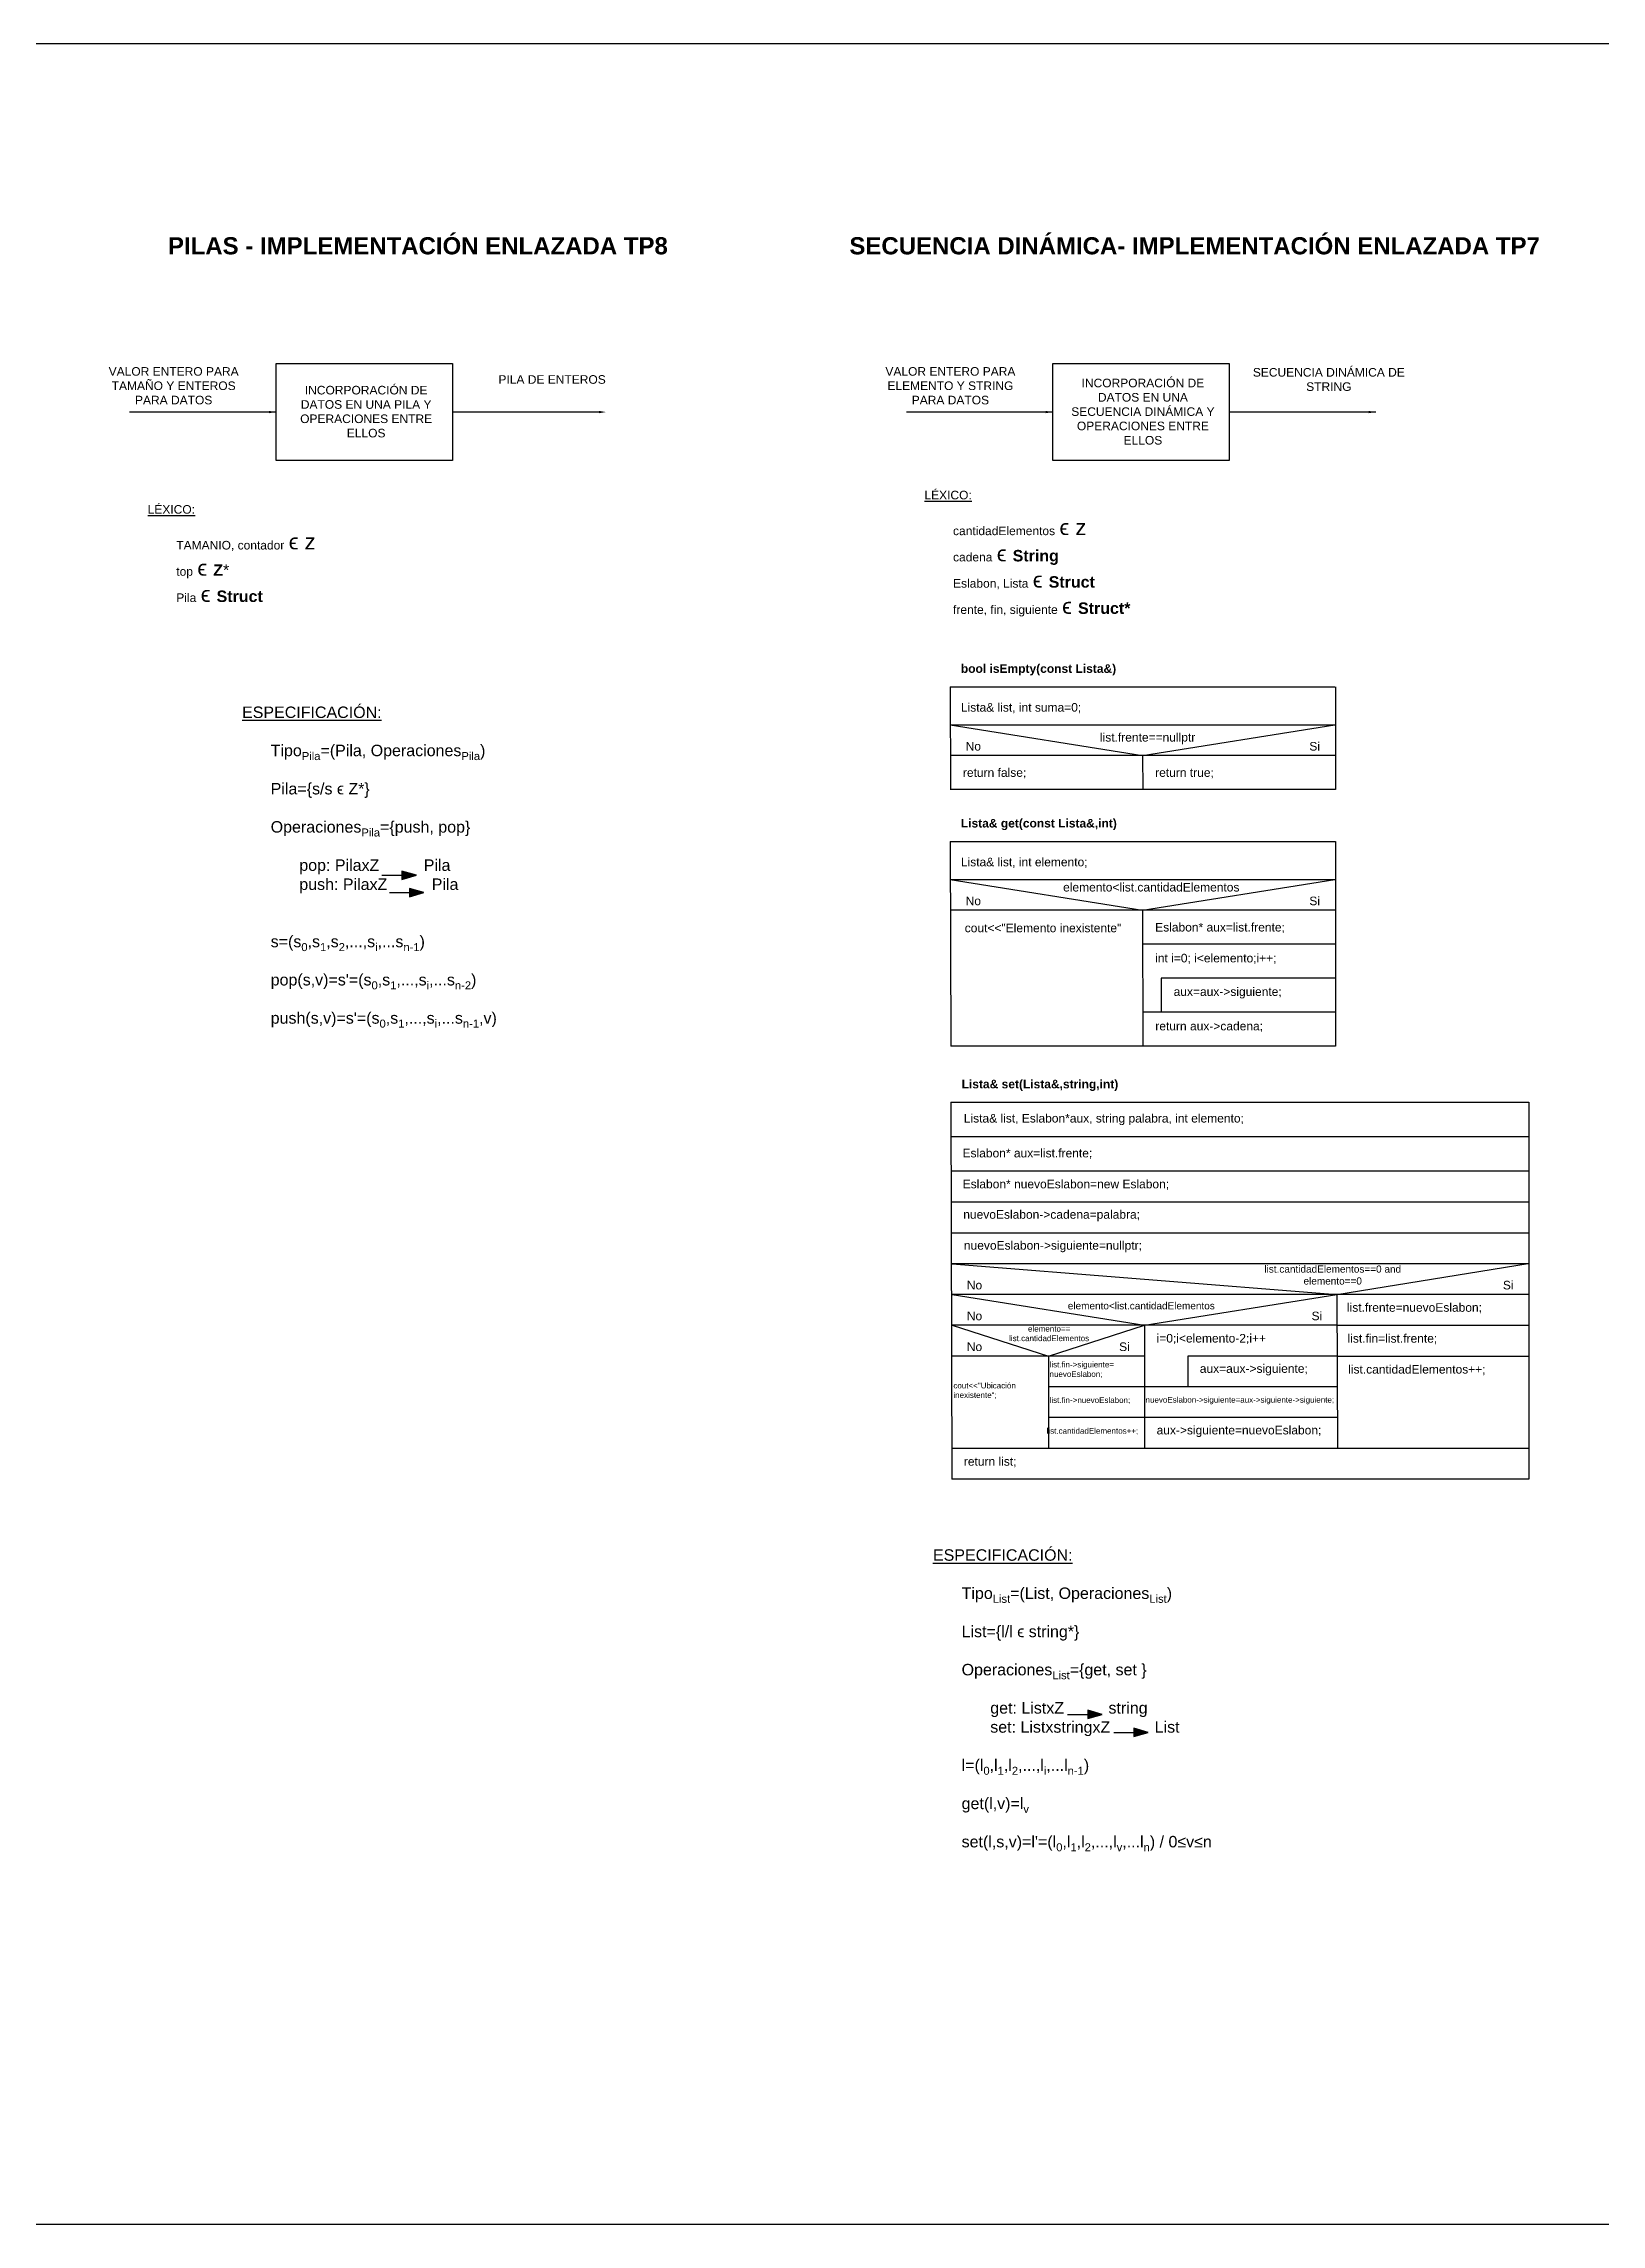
# Model space of a CAD drawing. Header units: millimetres. Extents: x 9955 to 14518, y 1647 to 2409.
# Drawn here: x 12939 to 13483, y 1647 to 2409 of the extents above; entities that cross this region are included whole.
import ezdxf

# ---------------------------------------------------------------- set-up
doc = ezdxf.new("R2010")
doc.units = ezdxf.units.MM
doc.styles.get("Standard").update_dxf_attribs({"font": 'arial.ttf'})

msp = doc.modelspace()

# ---------------------------------------------------------------- hatches: boundary and pattern name
h = msp.add_hatch(color=256)
h.dxf.hatch_style = 1
h.paths.add_polyline_path([(13063.84, 2119.52), (13063.84, 2116.64), (13068.88, 2118.08)])
h = msp.add_hatch(color=256)
h.dxf.hatch_style = 1
h.paths.add_polyline_path([(13066.51, 2113.46), (13066.51, 2110.58), (13071.55, 2112.02)])
h = msp.add_hatch(color=256)
h.dxf.hatch_style = 1
h.paths.add_polyline_path([(13303.4, 1826.37), (13303.4, 1823.49), (13308.45, 1824.93)])
h = msp.add_hatch(color=256)
h.dxf.hatch_style = 1
h.paths.add_polyline_path([(13319.51, 1820.08), (13319.51, 1817.19), (13324.55, 1818.63)])

# ---------------------------------------------------------------- linework, layer by layer
for p, q in [((13019.86, 2279.87), (12968.74, 2279.87)), ((13132.66, 2279.87), (13081.55, 2279.87)), ((13081.55, 2279.87), (13081.55, 2268.98)), ((13291.18, 2279.87), (13240.06, 2279.87)), ((13403.98, 2279.87), (13352.86, 2279.87)), ((13352.86, 2279.87), (13352.86, 2268.98)), ((13255.32, 2183.9), (13389.69, 2183.9)), ((13255.32, 2183.9), (13255.44, 2148)), ((13389.97, 2183.9), (13389.97, 2148)), ((13255.32, 2170.63), (13389.69, 2170.63)), ((13255.32, 2170.63), (13322.54, 2159.88)), ((13322.54, 2159.88), (13389.69, 2170.63)), ((13389.69, 2159.88), (13255.39, 2159.88)), ((13322.54, 2159.88), (13322.63, 2148)), ((13389.97, 2148), (13255.32, 2148)), ((13255.32, 2129.88), (13389.97, 2129.88)), ((13255.32, 2129.88), (13255.6, 2058.36)), ((13389.97, 2129.88), (13389.97, 2058.36)), ((13056.8, 2118.08), (13063.84, 2118.08)), ((13059.47, 2112.02), (13066.51, 2112.02)), ((13255.32, 2116.61), (13389.69, 2116.61)), ((13255.32, 2116.61), (13322.54, 2105.86)), ((13322.54, 2105.86), (13389.69, 2116.61)), ((13389.69, 2105.86), (13255.39, 2105.86)), ((13322.54, 2105.86), (13322.63, 2058.36)), ((13389.97, 2093.98), (13322.56, 2093.98)), ((13389.97, 2082.11), (13329.09, 2082.11)), ((13329.09, 2082.11), (13329.09, 2070.23)), ((13389.97, 2070.23), (13322.61, 2070.23)), ((13389.97, 2058.36), (13255.6, 2058.36)), ((13255.6, 2038.76), (13457.43, 2038.76)), ((13255.6, 2038.76), (13255.98, 1907.11)), ((13457.43, 2038.76), (13457.5, 1907.11)), ((13255.68, 2026.76), (13457.44, 2026.76)), ((13255.91, 2014.76), (13457.45, 2014.76)), ((13255.89, 2003.96), (13457.45, 2003.96)), ((13255.95, 1993.16), (13457.46, 1993.16)), ((13256.02, 1982.41), (13457.3, 1982.41)), ((13256.02, 1982.36), (13390.46, 1971.65)), ((13390.46, 1971.65), (13457.3, 1982.41)), ((13256.02, 1971.6), (13323.28, 1960.89)), ((13457.47, 1971.65), (13256.08, 1971.65)), ((13323.28, 1960.89), (13390.46, 1971.65)), ((13390.46, 1971.65), (13390.59, 1917.86)), ((13390.47, 1960.89), (13256.09, 1960.89)), ((13256.09, 1960.89), (13289.67, 1950.13)), ((13289.67, 1950.13), (13323.28, 1960.89)), ((13323.28, 1960.89), (13323.23, 1917.86)), ((13390.48, 1960.85), (13457.69, 1960.85)), ((13323.25, 1950.13), (13256.09, 1950.13)), ((13289.67, 1950.13), (13289.67, 1917.86)), ((13390.48, 1950.13), (13338.37, 1950.13)), ((13338.37, 1950.13), (13338.37, 1939.38)), ((13390.51, 1950.05), (13457.75, 1950.05)), ((13323.22, 1939.38), (13289.67, 1939.38)), ((13390.49, 1939.38), (13323.22, 1939.38)), ((13323.19, 1928.62), (13289.67, 1928.62)), ((13390.56, 1928.62), (13323.23, 1928.62)), ((13457.5, 1917.86), (13255.95, 1917.86)), ((13457.5, 1907.11), (13255.96, 1907.11)), ((13296.36, 1824.93), (13303.4, 1824.93)), ((13312.47, 1818.63), (13319.51, 1818.63))]:
    msp.add_line(p, q)
for points in [[(12332.67, 2408.57), (14518.47, 2408.57), (14518.47, 1646.79), (12332.67, 1646.79)], [(13019.86, 2296.79), (13081.55, 2296.79), (13081.55, 2262.95), (13019.86, 2262.95)], [(13291.18, 2296.79), (13352.86, 2296.79), (13352.86, 2262.95), (13291.18, 2262.95)], [(13063.84, 2119.52), (13063.84, 2116.64), (13068.88, 2118.08)], [(13066.51, 2113.46), (13066.51, 2110.58), (13071.55, 2112.02)], [(13303.4, 1826.37), (13303.4, 1823.49), (13308.45, 1824.93)], [(13319.51, 1820.08), (13319.51, 1817.19), (13324.55, 1818.63)]]:
    msp.add_lwpolyline(points, close=True)
for points in [[(13017.36, 2280.29), (13017.36, 2279.45), (13019.86, 2279.87)], [(13132.66, 2280.29), (13132.66, 2279.45), (13135.16, 2279.87)], [(13288.68, 2280.29), (13288.68, 2279.45), (13291.18, 2279.87)], [(13401.48, 2280.29), (13401.48, 2279.45), (13403.98, 2279.87)]]:
    msp.add_solid(points)

# ---------------------------------------------------------------- texts
for s, width, heights, insert, char_height, attachment_point in [('{\\fArial|b1|i0|c0|p34;\\H1.2x;PILAS - IMPLEMENTACIÓN ENLAZADA TP8}', 235.5056, [0], (13069.42, 2337.91), 5, 5), ('{\\fArial|b1|i0|c0|p34;\\H1.2x;SECUENCIA DINÁMICA- IMPLEMENTACIÓN ENLAZADA TP7}', 251.3729, [0], (13340.74, 2337.91), 5, 5), ('{\\H1.2x;VALOR ENTERO PARA TAMAÑO Y ENTEROS PARA DATOS}', 54.9256, [0], (12984.11, 2289.04), 2.5, 5), ('{\\H1.2x;VALOR ENTERO PARA ELEMENTO Y STRING PARA DATOS}', 54.9256, [0], (13255.43, 2289.04), 2.5, 5), ('{\\H1.2x;SECUENCIA DINÁMICA DE STRING}', 54.0246, [0], (13387.62, 2291.23), 2.5, 5), ('{\\H1.2x;INCORPORACIÓN DE DATOS EN UNA PILA Y OPERACIONES ENTRE ELLOS}', 55.4517, [0], (13051.35, 2280), 2.5, 5), ('{\\H1.2x;PILA DE ENTEROS}', 54.0246, [0], (13116.3, 2291.23), 2.5, 5), ('{\\H1.2x;INCORPORACIÓN DE DATOS EN UNA SECUENCIA DINÁMICA Y OPERACIONES ENTRE ELLOS}', 55.4517, [0], (13322.67, 2280), 2.5, 5), ('\\pxql;{\\fArial|b1|i0|c0|p34;\\H1.2x;\\C215;\\c10507177;bool isEmpty(const Lista&)}', 70.3287, [0], (13294.25, 2189.81), 2.5, 5), ('\\pxql;{\\H1.2x;Lista& list, int suma=0;}', 70.3287, [0], (13294.25, 2176.44), 2.5, 5), ('{\\H1.2x;No}', 11.4624, [0], (13260.75, 2163.1), 2.5, 4), ('\\pxql;{\\H1.2x;list.frente==nullptr}', 51.6797, [0], (13333.5, 2165.81), 2.5, 5), ('{\\H1.2x;Si}', 11.4624, [0], (13380.81, 2163.1), 2.5, 4), ('\\pxql;{\\H1.2x;return false;}', 51.6797, [0], (13285.65, 2153.66), 2.5, 5), ('\\pxql;{\\H1.2x;return true;}', 51.6797, [0], (13352.8, 2153.66), 2.5, 5), ('\\pxql;{\\fArial|b1|i0|c0|p34;\\H1.2x;\\C215;\\c10507177;Lista& get(const Lista&,int)}', 70.3287, [0], (13294.25, 2135.79), 2.5, 5), ('\\pxql;{\\H1.2x;Lista& list, int elemento;}', 70.3287, [0], (13294.25, 2122.42), 2.5, 5), ('{\\H1.2x;No}', 11.4624, [0], (13260.75, 2109.08), 2.5, 4), ('\\pxql;{\\H1.2x;elemento<list.cantidadElementos}', 51.6797, [0], (13320.63, 2113.87), 2.5, 5), ('{\\H1.2x;Si}', 11.4624, [0], (13380.81, 2109.08), 2.5, 4), ('\\pxql;{\\H1.2x;cout<<"Elemento inexistente"}', 57.9433, [0], (13289.41, 2099.64), 2.5, 5), ('\\pxql;{\\H1.2x;Eslabon* aux=list.frente;}', 51.6797, [0], (13352.8, 2099.64), 2.5, 5), ('\\pxql;{\\H1.2x;int i=0; i<elemento;i++;}', 51.6797, [0], (13352.8, 2088.85), 2.5, 5), ('\\pxql;{\\H1.2x;aux=aux->siguiente;}', 51.6797, [0], (13359.25, 2076.97), 2.5, 5), ('\\pxql;{\\H1.2x;return aux->cadena;}', 51.6797, [0], (13352.85, 2065.1), 2.5, 5), ('\\pxql;{\\fArial|b1|i0|c0|p34;\\H1.2x;\\C215;\\c10507177;Lista& set(Lista&,string,int)}', 70.3287, [0], (13294.52, 2044.67), 2.5, 5), ('\\pxql;{\\H1.2x;Lista& list, Eslabon*aux, string palabra, int elemento;}', 123.5561, [0], (13321.89, 2032.73), 2.5, 5), ('\\pxql;{\\H1.2x;Eslabon* aux=list.frente;}', 76.2815, [0], (13297.81, 2020.73), 2.5, 5), ('\\pxql;{\\H1.2x;Eslabon* nuevoEslabon=new Eslabon;}', 76.2815, [0], (13297.86, 2009.93), 2.5, 5), ('\\pxql;{\\H1.2x;nuevoEslabon->cadena=palabra;}', 124.7971, [2.11], (13322.33, 1999.13), 2.5, 5), ('\\pxql;{\\H1.2x;nuevoEslabon->siguiente=nullptr;}', 132.2382, [2.11], (13326.26, 1988.33), 2.5, 5), ('list.cantidadElementos==0 and elemento==0', 51.6797, [0], (13388.98, 1978.41), 2.5, 5), ('{\\H1.2x;No}', 11.4624, [0], (13261.17, 1974.87), 2.5, 4), ('{\\H1.2x;Si}', 11.4624, [0], (13448.42, 1974.87), 2.5, 4), ('{\\H1.2x;No}', 11.4624, [0], (13261.17, 1964.11), 2.5, 4), ('elemento<list.cantidadElementos', 51.6797, [0], (13322.11, 1967.66), 2.5, 5), ('{\\H1.2x;Si}', 11.4624, [0], (13381.58, 1964.11), 2.5, 4), ('\\pxql;{\\H1.2x;list.frente=nuevoEslabon;}', 76.2815, [0], (13432.09, 1966.81), 2.5, 5), ('elemento==\\Plist.cantidadElementos', 51.6797, [0], (13289.92, 1957.97), 2, 5), ('\\pxql;{\\H1.2x;i=0;i<elemento-2;i++}', 132.2382, [0], (13393.58, 1956.06), 2.5, 5), ('\\pxql;{\\H1.2x;list.fin=list.frente;}', 124.7971, [2.11], (13456.56, 1956.01), 2.5, 5), ('{\\H1.2x;No}', 11.4624, [0], (13261.17, 1953.35), 2.5, 4), ('{\\H1.2x;Si}', 11.4624, [0], (13314.36, 1953.35), 2.5, 4), ('\\pxqj;list.fin->siguiente=\\PnuevoEslabon;', 34.0574, [0], (13307.09, 1945.3), 2, 5), ('\\pxql;{\\H1.2x;aux=aux->siguiente;}', 132.2382, [0], (13408.67, 1945.3), 2.5, 5), ('\\pxql;{\\H1.2x;list.cantidadElementos++;}', 132.2382, [2.11], (13460.5, 1945.21), 2.5, 5), ('\\pxqj;cout<<"Ubicación inexistente";', 34.0574, [0], (13273.51, 1937.96), 2, 5), ('\\pxqj;list.fin->nuevoEslabon;', 34.0574, [0], (13307.09, 1934.54), 2, 5), ('\\pxql;nuevoEslabon->siguiente=aux->siguiente->siguiente;', 34.0574, [0], (13340.63, 1934.54), 2, 5), ('\\pxqj;list.cantidadElementos++;', 34.0574, [0], (13306.07, 1923.79), 2, 5), ('\\pxql;{\\H1.2x;aux->siguiente=nuevoEslabon;}', 132.2382, [0], (13393.58, 1923.79), 2.5, 5), ('\\pxql;{\\H1.2x;return list;}', 132.2382, [2.11], (13326.25, 1913.03), 2.5, 5)]:
    msp.add_mtext_dynamic_manual_height_columns(s, width=width, gutter_width=12.5, heights=heights, dxfattribs=dict(insert=insert, char_height=char_height, attachment_point=attachment_point))
at = {"char_height": 2.5, "attachment_point": 4}
for s, insert, width in [('{\\H1.2x;\\LLÉXICO:\\P\\P\\l^ITAMANIO, contador\\H1.33333x; \\H1.375x;ϵ z\\H0.72727x;\\P\\H0.75x;^Itop\\H1.33333x; \\H1.375x;ϵ \\fArial|b1|i0|c0|p34;\\H0.72727x;Z\\fArial|b0|i0|c0|p34;*\\H1.37499x; \\H0.72727x;\\P^I\\H0.75001x;Pila\\H1.33333x; \\H1.375x;ϵ \\fArial|b1|i0|c0|p34;\\H0.72728x;Struct\\fArial|b0|i0|c0|p34;\\H0.99998x;\\P^I}', (12975.03, 2226.58), 160.7666), ('{\\H1.2x;\\LLÉXICO:\\P\\P\\l^IcantidadElementos\\H1.33333x; \\H1.375x;ϵ z\\H0.72727x;\\P\\H0.75x;^Icadena\\H1.33333x; \\H1.375x;ϵ \\fArial|b1|i0|c0|p34;\\H0.72727x;String\\fArial|b0|i0|c0|p34;\\H1.37499x; \\H0.72727x;\\P^I\\H0.75001x;Eslabon, Lista\\H1.33333x; \\H1.375x;ϵ \\fArial|b1|i0|c0|p34;\\H0.72728x;Struct\\fArial|b0|i0|c0|p34;\\H0.99998x;\\P^I\\H0.75001x;frente, fin, siguiente\\H1.33333x; \\H1.375x;ϵ \\fArial|b1|i0|c0|p34;\\H0.72728x;Struct*\\fArial|b0|i0|c0|p34;\\H0.99998x;\\P^I}', (13246.35, 2226.58), 160.7666), ("\\A1;{\\H1.6x;\\LESPECIFICACIÓN:\\P\\l\\P^ITipo\\H0.7x;\\S^ Pila;\\H1.42857x;=(Pila, Operaciones\\H0.7x;\\S^ Pila;\\H1.42857x;)\\P^I\\L\\P\\l^IPila=\\{s/s ϵ Z*\\}^I\\P\\P^IOperaciones\\H0.7x;\\S^ Pila;\\H1.42857x;=\\{push, pop\\}\\P^I\\P\\pxl8;pop: PilaxZ          Pila\\Ppush: PilaxZ          Pila\\P\\P\\P\\pl0;^Is=(s\\H0.7x;\\S^ 0;\\H1.42857x;,s\\H0.7x;\\S^ 1;\\H1.42857x;,s\\H0.7x;\\S^ 2;\\H1.42857x;,\\H1x;...,s\\H0.7x;\\S^ i;\\H1.42857x;,...s\\H0.7x;\\S^ n-1;\\H1.42857x;)\\P\\P^Ipop(s,v)=s'=(s\\H0.7x;\\S^ 0;\\H1.42857x;,s\\H0.7x;\\S^ 1;\\H1.42857x;,\\H1x;...,s\\H0.7x;\\S^ i;\\H1.42857x;,...s\\H0.7x;\\S^ n-2;\\H1.42857x;)\\P\\pl8;\\P\\pl0;^Ipush(s,v)=s'=(s\\H0.7x;\\S^ 0;\\H1.42857x;,s\\H0.7x;\\S^ 1;\\H1.42857x;,\\H1x;...,s\\H0.7x;\\S^ i;\\H1.42857x;,...s\\H0.7x;\\S^ n-1;\\H1.42857x;,v)\\P^I\\P^I\\H1.00001x;\\P\\pl8;\\P\\pl4;\\H0.99998x;\\P\\P\\P\\P\\pi-4;^I}", (13008, 2094.24), 144.0572), ("\\A1;{\\H1.6x;\\LESPECIFICACIÓN:\\P\\l\\P^ITipo\\H0.7x;\\S^ List;\\H1.42857x;=(List, Operaciones\\H0.7x;\\S^ List;\\H1.42857x;)\\P^I\\L\\P\\l^IList=\\{l/l ϵ string*\\}^I\\P\\P^IOperaciones\\H0.7x;\\S^ List;\\H1.42857x;=\\{get, set \\}\\P^I\\P\\pxl8;get: ListxZ          string\\Pset: ListxstringxZ          List\\P\\H0.99998x;\\P\\pl0;^Il=(l\\H0.7x;\\S^ 0;\\H1.42857x;,l\\H0.7x;\\S^ 1;\\H1.42858x;,l\\H0.7x;\\S^ 2;\\H1.42858x;,...,l\\H0.7x;\\S^ i;\\H1.42858x;,...l\\H0.7x;\\S^ n-1;\\H1.42858x;)\\P\\P^Iget(l,v)=l\\H0.7x;\\S^ v;\\H1.42857x;\\P\\P^Iset(l,s,v)=l'=(\\H0.99998x;l\\H0.7x;\\S^ 0;\\H1.42857x;,l\\H0.7x;\\S^ 1;\\H1.42858x;,l\\H0.7x;\\S^ 2;\\H1.42858x;,...,l\\H0.7x;\\S^ v;\\H1.42858x;,...l\\H0.7x;\\S^ n;\\H1.42858x;) / 0≤v≤n\\P\\pl4;\\P\\P\\P\\pi-4;^I}", (13249.35, 1816.52), 141.6738)]:
    msp.add_mtext(s, dxfattribs=dict(at, insert=insert, width=width))

doc.saveas('drawing.dxf')
